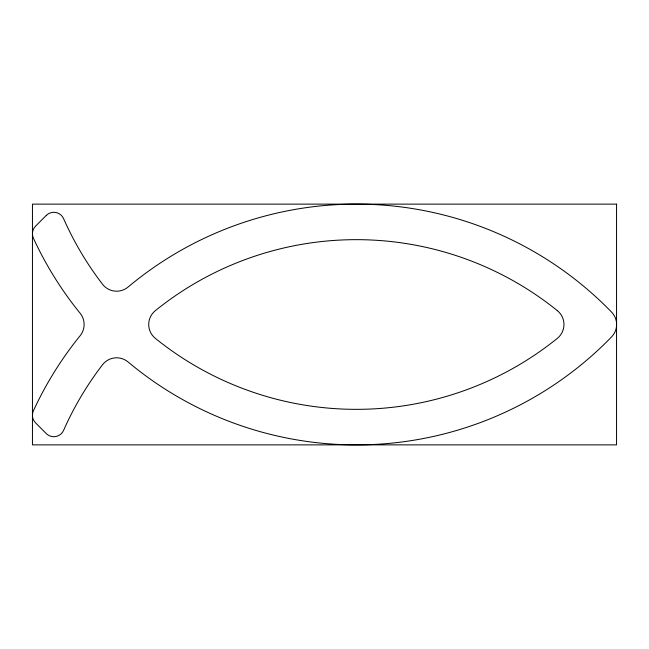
<?xml version="1.0" encoding="UTF-8"?>
<svg xmlns="http://www.w3.org/2000/svg" width="649" height="649" viewBox="0 0 649 649"><rect width="100%" height="100%" fill="white"/><g stroke="black" fill="none" stroke-linecap="round" stroke-linejoin="round"><path stroke-width="0.97" d="M46.29 215.403L35.541 226.16A10.668 10.668 0 0 0 33.391 238.167A355.611 355.611 0 0 0 80.151 313.297A17.783 17.783 0 0 1 80.151 335.703A355.611 355.611 0 0 0 33.391 410.833A10.668 10.668 0 0 0 35.541 422.84L46.29 433.597A10.668 10.668 0 0 0 63.594 430.36A320.054 320.054 0 0 1 102.526 364.746A17.783 17.783 0 0 1 128.048 361.939A355.611 355.611 0 0 0 611.601 336.88A17.783 17.783 0 0 0 611.601 312.12A355.611 355.611 0 0 0 128.048 287.061A17.783 17.783 0 0 1 102.526 284.254A320.054 320.054 0 0 1 63.594 218.64A10.668 10.668 0 0 0 46.29 215.403M616.55 204.127L32.45 204.127L32.45 444.873L616.55 444.873L616.55 204.127M557.353 310.66A320.054 320.054 0 0 0 155.322 310.66A17.783 17.783 0 0 0 155.322 338.34A320.054 320.054 0 0 0 557.353 338.34A17.783 17.783 0 0 0 557.353 310.66"/></g></svg>
